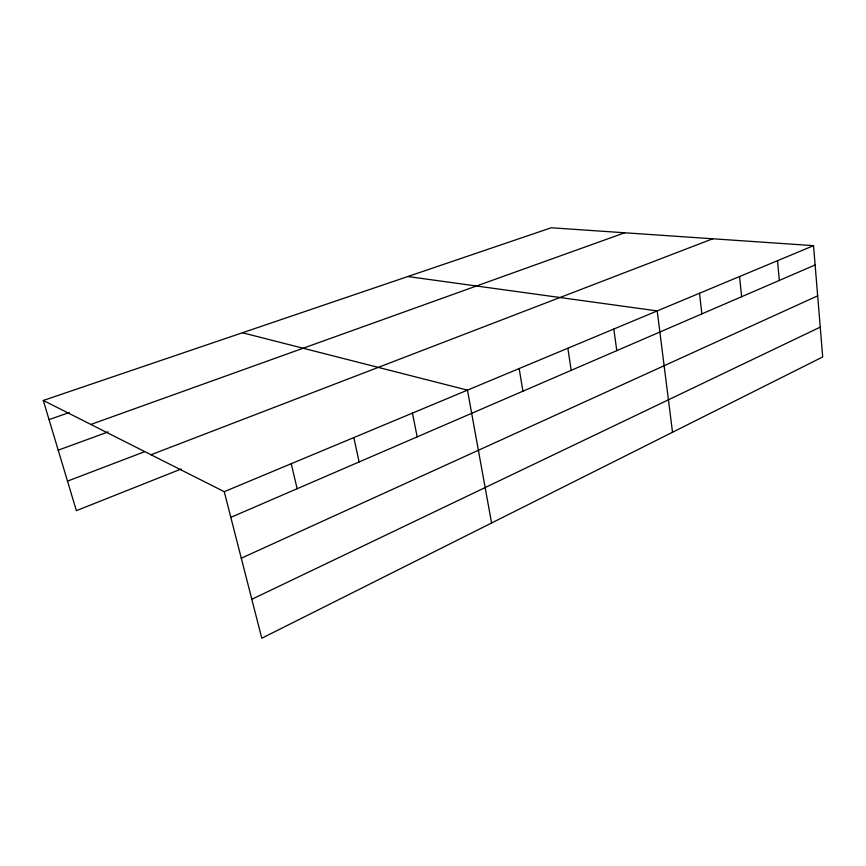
<?xml version="1.0" encoding="UTF-8"?>
<svg xmlns="http://www.w3.org/2000/svg" width="866" height="866" viewBox="0 0 866 866"><rect width="100%" height="100%" fill="white"/><g stroke="black" fill="none" stroke-linecap="round" stroke-linejoin="round"><path stroke-width="1.3" d="M251.822 599.283L820.243 327.11M241.289 558.202L817.666 295.836M230.821 517.37L815.123 264.964M224.24 491.682L813.531 245.652L822.7 356.954L261.792 638.231L224.24 491.682L43.3 400.46L76.37 510.659L181.178 469.004M151.009 454.758L712.761 238.778M67.505 481.128L144.514 451.727M58.217 450.168L108.131 431.918M90.876 424.448L624.689 232.781M49.048 419.599L69.258 412.53M43.3 400.46L551.252 227.769L813.531 245.652M407.821 276.535L657.207 310.916L672.525 432.264M242.437 332.76L467.456 390.133L491.585 522.999M291.247 463.7L297.135 488.727M353.848 437.568L359.109 461.957M412.454 413.093L417.174 436.875M519.156 368.548L522.912 391.194M567.847 348.219L571.203 370.334M613.788 329.037L616.787 350.643M699.512 293.249L701.871 313.882M739.553 276.535L741.632 296.713M777.506 260.688L779.335 280.422"/></g></svg>
